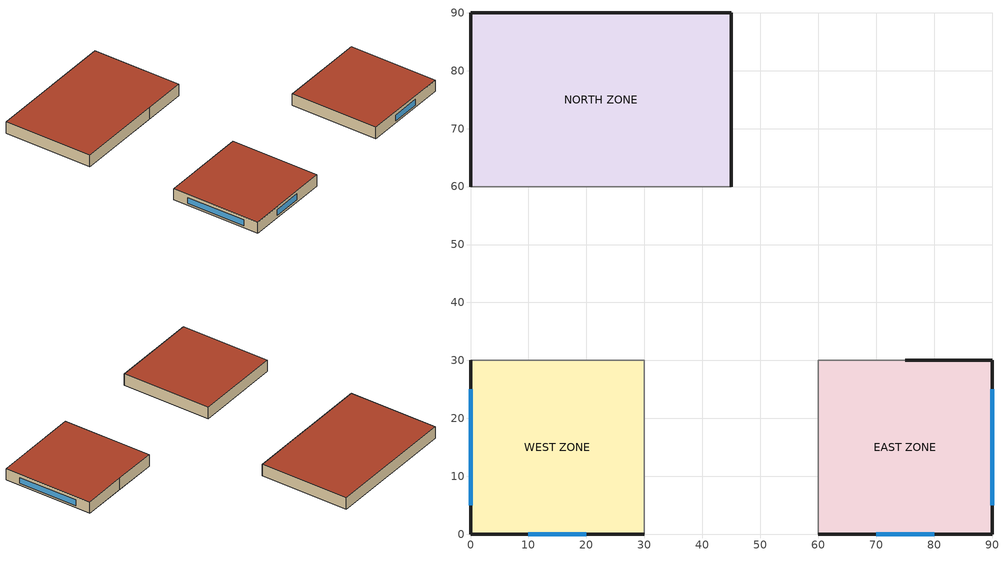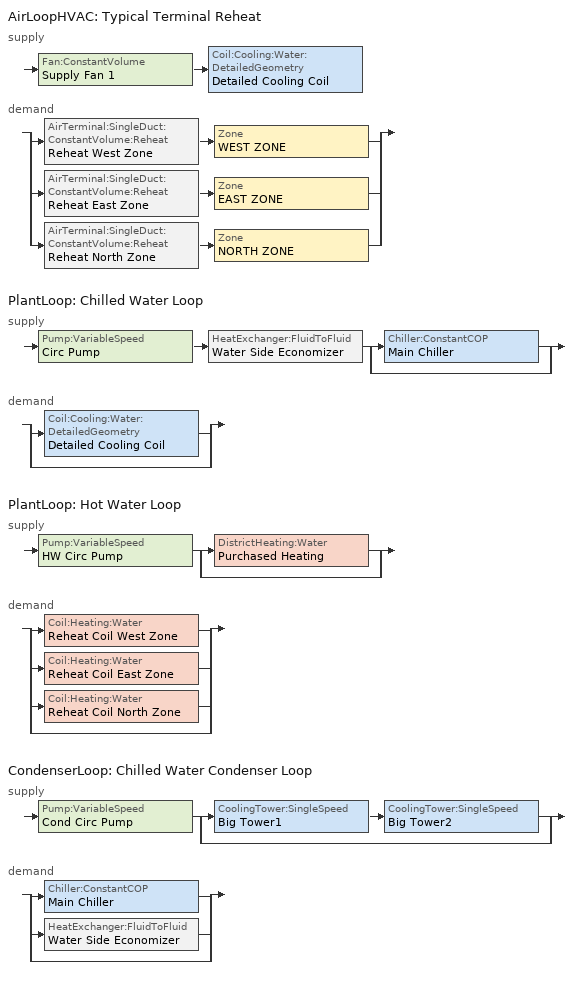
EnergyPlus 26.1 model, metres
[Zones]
EAST ZONE
 floor adiabatic (FLOOR SLAB 8 IN): 60,0 60,30 90,30 90,0 z0
 wall outside (EXTWALL80): 60,0 90,0 90,30 75,30 z0:4
 wall to WEST ZONE (PARTITION06): 60,30 60,0 z0:4
 wall to NORTH ZONE (PARTITION06): 75,30 60,30 z0:4
 window (WIN-CON-LIGHT): 70,0 80,0 / 90,5 90,25 z0.75:2.8
 roof outside (ROOF34): 60,30 60,0 90,0 90,30 z4
NORTH ZONE
 floor adiabatic (FLOOR SLAB 8 IN): 0,60 0,90 45,90 45,60 z0
 wall outside (EXTWALL80): 45,60 45,90 0,90 0,60 z0:4
 wall to WEST ZONE (PARTITION06): 0,60 30,60 z0:4
 roof outside (ROOF34): 0,90 0,60 45,60 45,90 z4
WEST ZONE
 floor adiabatic (FLOOR SLAB 8 IN): 0,0 0,30 30,30 30,0 z0
 wall outside (EXTWALL80): 0,30 0,0 30,0 z0:4
 window (WIN-CON-LIGHT): 10,0 20,0 / 0,25 0,5 z0.75:2.8
 roof outside (ROOF34): 0,30 0,0 30,0 30,30 z4
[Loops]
AirLoopHVAC 'Typical Terminal Reheat'
 supply: Fan:ConstantVolume 'Supply Fan 1' > Coil:Cooling:Water:DetailedGeometry 'Detailed Cooling Coil'
 demand: split
  | AirTerminal:SingleDuct:ConstantVolume:Reheat 'Reheat West Zone' > Zone 'WEST ZONE'
  | AirTerminal:SingleDuct:ConstantVolume:Reheat 'Reheat East Zone' > Zone 'EAST ZONE'
  | AirTerminal:SingleDuct:ConstantVolume:Reheat 'Reheat North Zone' > Zone 'NORTH ZONE'
PlantLoop 'Chilled Water Loop'
 supply: Pump:VariableSpeed 'Circ Pump' > HeatExchanger:FluidToFluid 'Water Side Economizer' > split
  | Chiller:ConstantCOP 'Main Chiller'
  | bypass
 demand: split
  | Coil:Cooling:Water:DetailedGeometry 'Detailed Cooling Coil'
  | bypass
PlantLoop 'Hot Water Loop'
 supply: Pump:VariableSpeed 'HW Circ Pump' > split
  | DistrictHeating:Water 'Purchased Heating'
  | bypass
 demand: split
  | Coil:Heating:Water 'Reheat Coil West Zone'
  | Coil:Heating:Water 'Reheat Coil East Zone'
  | Coil:Heating:Water 'Reheat Coil North Zone'
  | bypass
CondenserLoop 'Chilled Water Condenser Loop'
 supply: Pump:VariableSpeed 'Cond Circ Pump' > split
  | CoolingTower:SingleSpeed 'Big Tower1' > CoolingTower:SingleSpeed 'Big Tower2'
  | bypass
 demand: split
  | Chiller:ConstantCOP 'Main Chiller'
  | HeatExchanger:FluidToFluid 'Water Side Economizer'
  | bypass
[Building]
NONE: Loads convergence tolerance value=0.04; Maximum number of warmup days=25; Minimum number of warmup days=6; North axis=0; Solar distribution=FullInteriorAndExterior; Temperature convergence tolerance value=0.4; Terrain=Suburbs
[Site:GroundTemperature:BuildingSurface]
20.03, 20.03, 20.13, 20.3, 20.43, 20.52, 20.62, 20.77, 20.78, 20.55, 20.44, 20.2
[Site:Location]
CHICAGO_IL_USA TMY2-94846: Elevation=190; Latitude=42; Longitude=-87.88; Time zone=-6
[SizingPeriod:DesignDay] Barometric pressure=99063; Daylight saving time indicator=No; Humidity condition type=WetBulb; Rain indicator=No; Snow indicator=No; Solar model indicator=ASHRAEClearSky
Name | Daily dry bulb temperature range | Day of month | Day type | Maximum dry bulb temperature | Month | Sky clearness | Wetbulb or dewpoint at maximum dry bulb | Wind direction | Wind speed
CHICAGO Ann Clg 2% Condns DB=>MWB | 10.7 | 22 | SummerDesignDay | 29.9 | 7 | 1 | 22.1 | 230 | 5.3
CHICAGO Ann Htg 99.6% Condns DB | 0 | 21 | WinterDesignDay | -20.6 | 1 | 0 | -20.6 | 270 | 4.9
CHICAGO_IL_USA Annual Cooling 1% Design Conditions DB/MCWB | 10.7 | 21 | SummerDesignDay | 31.5 | 7 | 1 | 23 | 230 | 5.3
[Construction]
EXTWALL80: A1 - 1 IN STUCCO, C4 - 4 IN COMMON BRICK, E1 - 3 / 4 IN PLASTER OR GYP BOARD
FLOOR SLAB 8 IN: C10 - 8 IN HW CONCRETE
PARTITION06: E1 - 3 / 4 IN PLASTER OR GYP BOARD, C6 - 8 IN CLAY TILE, E1 - 3 / 4 IN PLASTER OR GYP BOARD
ROOF34: E2 - 1 / 2 IN SLAG OR STONE, E3 - 3 / 8 IN FELT AND MEMBRANE, B5 - 1 IN DENSE INSULATION, C12 - 2 IN HW CONCRETE
WIN-CON-LIGHT: WIN-LAY-GLASS-LIGHT
[Material] Thermal absorptance=0.9
Name | Conductivity | Density | Roughness | Solar absorptance | Specific heat | Thickness | Visible absorptance
A1 - 1 IN STUCCO | 0.691831 | 1858.142 | Smooth | 0.92 | 836.8 | 0.0253898 | 0.92
B5 - 1 IN DENSE INSULATION | 0.0432394 | 91.30524 | VeryRough | 0.5 | 836.8 | 0.0253898 | 0.5
C4 - 4 IN COMMON BRICK | 0.726422 | 1922.216 | Rough | 0.76 | 836.8 | 0.101498 | 0.76
C6 - 8 IN CLAY TILE | 0.570761 | 1121.292 | Smooth | 0.82 | 836.8 | 0.203302 | 0.82
C10 - 8 IN HW CONCRETE | 1.729577 | 2242.585 | MediumRough | 0.65 | 836.8 | 0.203302 | 0.65
C12 - 2 IN HW CONCRETE | 1.729577 | 2242.585 | MediumRough | 0.65 | 836.8 | 0.0509016 | 0.65
E1 - 3 / 4 IN PLASTER OR GYP BOARD | 0.726422 | 1601.846 | Smooth | 0.92 | 836.8 | 0.01905 | 0.92
E2 - 1 / 2 IN SLAG OR STONE | 1.435549 | 881.0155 | Rough | 0.55 | 1673.6 | 0.0127102 | 0.55
E3 - 3 / 8 IN FELT AND MEMBRANE | 0.190253 | 1121.292 | Rough | 0.75 | 1673.6 | 0.00954024 | 0.75
[WindowMaterial:Glazing]
WIN-LAY-GLASS-LIGHT: Back side infrared hemispherical emissivity=0.84; Back side solar reflectance at normal incidence=0.031; Back side visible reflectance at normal incidence=0.05; Conductivity=0.9; Front side infrared hemispherical emissivity=0.84; Front side solar reflectance at normal incidence=0.031; Front side visible reflectance at normal incidence=0.05; Infrared transmittance at normal incidence=0; Optical data type=SpectralAverage; Solar transmittance at normal incidence=0.9; Thickness=0.003; Visible transmittance at normal incidence=0.9
[AirLoopHVAC]
Typical Terminal Reheat: Design supply air flow rate=25
[AirTerminal:SingleDuct:ConstantVolume:Reheat] Availability schedule=FanAndCoilAvailSched; Maximum air flow rate=Autosize; Maximum hot water or steam flow rate=Autosize; Minimum hot water or steam flow rate=0
Name | Reheat coil
Reheat East Zone | Reheat Coil East Zone
Reheat North Zone | Reheat Coil North Zone
Reheat West Zone | Reheat Coil West Zone
[AvailabilityManager:Scheduled]
Reheat System 1 Avail: Schedule=FanAndCoilAvailSched
[Chiller:ConstantCOP]
Main Chiller: Chiller flow mode=LeavingSetpointModulated; Condenser type=WaterCooled; Design chilled water flow rate=Autosize; Design condenser water flow rate=Autosize; Nominal capacity=Autosize; Nominal cop=2.75; Thermosiphon capacity fraction curve=ThermoCapFracCurve; Thermosiphon minimum temperature difference=2.5
[Coil:Cooling:Water:DetailedGeometry]
Detailed Cooling Coil: Availability schedule=CoolingCoilAvailSched; Coil depth=Autosize; Fin diameter=Autosize; Fin surface area=Autosize; Maximum water flow rate=Autosize; Minimum airflow area=Autosize; Number of tubes per row=Autosize; Total tube inside area=Autosize; Tube outside surface area=Autosize
[Coil:Heating:Water] Availability schedule=FanAndCoilAvailSched; Maximum water flow rate=Autosize; Performance input method=UFactorTimesAreaAndDesignWaterFlowRate; Rated capacity=Autosize; Rated inlet air temperature=16.6; Rated inlet water temperature=82.2; Rated outlet air temperature=32.2; Rated outlet water temperature=71.1; U factor times area value=Autosize
Reheat Coil East Zone; Reheat Coil North Zone; Reheat Coil West Zone
[CondenserEquipmentList]
All Towers: Big Tower1, CoolingTower:SingleSpeed, Big Tower2, CoolingTower:SingleSpeed
[CondenserEquipmentOperationSchemes]
Tower Loop Operation: Control scheme 1=Year Round Tower Operation; Control scheme 1 schedule=ON
[CondenserLoop]
Chilled Water Condenser Loop: Condenser equipment operation scheme=Tower Loop Operation; Condenser loop volume=Autocalculate; Fluid type=Water; Load distribution scheme=SequentialLoad; Maximum loop flow rate=Autosize; Maximum loop temperature=80; Minimum loop flow rate=0; Minimum loop temperature=3
[Controller:WaterCoil]
Main Cooling Coil Controller: Action=Reverse; Actuator variable=Flow; Control variable=Temperature; Controller convergence tolerance=Autosize; Maximum actuated flow=Autosize; Minimum actuated flow=0
[CoolingTower:SingleSpeed] Capacity control=FluidBypass; Design air flow rate=Autosize; Design fan power=Autosize; Design u factor times area value=Autosize; Design water flow rate=Autosize; Free convection capacity=Autocalculate; Free convection regime air flow rate=Autocalculate; Free convection regime u factor times area value=Autocalculate
Big Tower1; Big Tower2
[DesignSpecification:OutdoorAir]
SZ DSOA SPEC: Outdoor air flow per person=0.00236; Outdoor air flow per zone=0; Outdoor air flow per zone floor area=0.000305; Outdoor air method=Sum
[DistrictHeating:Water]
Purchased Heating: Nominal capacity=Autosize
[ElectricEquipment] Design level calculation method=EquipmentLevel; Fraction latent=0; Fraction lost=0; Fraction radiant=0.3
Name | Design level | Schedule | Zone or zonelist or space or spacelist
EAST ZONE ElecEq 1 | 27000 | Intermittent | EAST ZONE
NORTH ZONE ElecEq 1 | 81000 | BLDG Sch 24x7 | NORTH ZONE
WEST ZONE ElecEq 1 | 27000 | Intermittent | WEST ZONE
[Fan:ConstantVolume]
Supply Fan 1: Availability schedule=FanAndCoilAvailSched; Fan total efficiency=0.7; Maximum flow rate=18.5; Motor efficiency=0.9; Motor in airstream fraction=1; Pressure rise=600
[HeatExchanger:FluidToFluid]
Water Side Economizer: Control type=CoolingSetpointModulated; Heat exchange model type=ParallelFlow; Heat exchanger u factor times area value=Autosize; Heat transfer metering end use type=FreeCooling; Loop demand side design flow rate=Autosize; Loop supply side design flow rate=Autosize; Minimum temperature difference to activate heat exchanger=1
[Lights] Design level calculation method=LightingLevel; End use subcategory=GeneralLights; Fraction radiant=0.2; Fraction replaceable=0; Fraction visible=0.2; Lighting level=9000; Return air fraction=0
Name | Schedule | Zone or zonelist or space or spacelist
EAST ZONE Lights 1 | Office Lighting | EAST ZONE
NORTH ZONE Lights 1 | BLDG Sch 24x7 | NORTH ZONE
[People] Activity level schedule=Activity Sch; Air velocity schedule=Air Velo Sch; Carbon dioxide generation rate=3.82e-08; Clothing insulation calculation method=ClothingInsulationSchedule; Clothing insulation schedule=Clothing Sch; Fraction radiant=0.3; Mean radiant temperature calculation type=EnclosureAveraged; Number of people calculation method=People; Thermal comfort model 1 type=Fanger; Work efficiency schedule=Work Eff Sch
Name | Number of people | Number of people schedule | Zone or zonelist or space or spacelist
EAST ZONE | 45 | Office Occupancy | EAST ZONE
NORTH ZONE | 10 | BLDG Sch 24x7 | NORTH ZONE
WEST ZONE | 45 | Office Occupancy | WEST ZONE
[PlantEquipmentList]
All Chillers; Chiller Plant; Electric Only: Main Chiller, Chiller:ConstantCOP
heating plant: Purchased Heating, DistrictHeating:Water
[PlantEquipmentOperation:CoolingLoad] Load range 1 lower limit=0
Name | Load range 1 upper limit | Range 1 equipment list
Off Peak Operation | 900000 | Electric Only
Peak Operation | 500000 | Electric Only
Year Round Tower Operation | 90000000 | All Towers
[PlantEquipmentOperation:HeatingLoad]
Purchased Only: Load range 1 lower limit=0; Load range 1 upper limit=1000000; Range 1 equipment list=heating plant
[PlantEquipmentOperationSchemes]
Name | Control scheme 1 | Control scheme 1 schedule | Control scheme 2 | Control scheme 2 schedule
CW Loop Operation | Peak Operation | On Peak | Peak Operation | Off Peak
Hot Loop Operation | Purchased Only | ON
[PlantLoop] Fluid type=Water; Load distribution scheme=Optimal; Maximum loop flow rate=Autosize; Minimum loop flow rate=0; Plant loop volume=Autocalculate
Name | Maximum loop temperature | Minimum loop temperature | Plant equipment operation scheme
Chilled Water Loop | 98 | 1 | CW Loop Operation
Hot Water Loop | 100 | 10 | Hot Loop Operation
[Pump:VariableSpeed] Design minimum flow rate=0; Fraction of motor inefficiencies to fluid stream=0; Motor efficiency=0.87; Pump control type=Intermittent; Coefficient 1 of the part load performance curve=1; Coefficient 2 of the part load performance curve=0; Coefficient 3 of the part load performance curve=0; Coefficient 4 of the part load performance curve=0
Name | Design maximum flow rate | Design power consumption | Design pump head
Circ Pump; Cond Circ Pump | Autosize | Autosize | 30000
HW Circ Pump | 0.009 | 6000 | 300000
[SetpointManager:FollowOutdoorAirTemperature]
MyCondenserControl: Control variable=Temperature; Maximum setpoint temperature=80; Minimum setpoint temperature=5; Offset temperature difference=0; Reference temperature type=OutdoorAirWetBulb; Setpoint node or nodelist=Condenser Supply Outlet Node
[SetpointManager:Scheduled] Control variable=Temperature
Name | Schedule | Setpoint node or nodelist
Chilled Water Loop Setpoint Manager | CW Loop Temp Schedule | Chilled Water Loop Setpoint Node List
Hot Water Loop Setpoint Manager | HW Loop Temp Schedule | Hot Water Loop Setpoint Node List
Main Chiller Setpoint Manager | CW Loop Temp Schedule | Main Chiller Outlet Node
Supply Air Temp Manager | Seasonal Reset Supply Air Temp Sch | Supply Air Temp Nodes
WaterEconomizerSP | CW Loop Temp Schedule | WaterSide Economizer Outlet Node
[Sizing:Plant]
Name | Design loop exit temperature | Loop design temperature difference | Loop type
Hot Water Loop | 82 | 6 | Heating
Chilled Water Loop | 7 | 4 | Cooling
Chilled Water Condenser Loop | 29 | 6 | Condenser
[Sizing:System]
Typical Terminal Reheat: 100 outdoor air in cooling=No; 100 outdoor air in heating=No; Central cooling capacity control method=VAV; Central cooling design supply air humidity ratio=0.008; Central cooling design supply air temperature=12.8; Central heating design supply air humidity ratio=0.008; Central heating design supply air temperature=16.7; Central heating maximum system air flow ratio=0.3; Cooling design capacity=Autosize; Cooling design capacity method=CoolingDesignCapacity; Cooling supply air flow rate=0; Cooling supply air flow rate method=DesignDay; Design outdoor air flow rate=Autosize; Heating design capacity=Autosize; Heating design capacity method=HeatingDesignCapacity; Heating supply air flow rate=0; Heating supply air flow rate method=DesignDay; Precool design humidity ratio=0.008; Precool design temperature=11; Preheat design humidity ratio=0.008; Preheat design temperature=4.5; Type of load to size on=Sensible; Type of zone sum to use=NonCoincident; Zone maximum outdoor air fraction=1
[Sizing:Zone] Account for dedicated outdoor air system=No; Cooling design air flow method=DesignDayWithLimit; Dedicated outdoor air high setpoint temperature for design=Autosize; Dedicated outdoor air low setpoint temperature for design=Autosize; Dedicated outdoor air system control strategy=NeutralSupplyAir; Design specification outdoor air object=SZ DSOA SPEC; Heating design air flow method=DesignDay; Zone cooling design supply air humidity ratio=0.009; Zone cooling design supply air temperature=14; Zone cooling design supply air temperature input method=SupplyAirTemperature; Zone cooling sizing factor=0; Zone heating design supply air humidity ratio=0.004; Zone heating design supply air temperature=35; Zone heating design supply air temperature input method=SupplyAirTemperature; Zone heating sizing factor=0
WEST ZONE; EAST ZONE; NORTH ZONE
[ThermostatSetpoint:SingleCooling]
Cooling Setpoint with SB: Setpoint temperature schedule=Cooling Setpoints
[ThermostatSetpoint:SingleHeating]
Heating Setpoint with SB: Setpoint temperature schedule=Heating Setpoints
[Zone] Ceiling height=Autocalculate; Multiplier=1; Type=1; Volume=Autocalculate
EAST ZONE; NORTH ZONE; WEST ZONE
[ZoneControl:Thermostat] Control 1=Heating Setpoint with SB; Control 2=Cooling Setpoint with SB; Control type schedule=Zone Control Type Sched
Name | Zone or zonelist
East Zone Thermostat | EAST ZONE
North Zone Thermostat | NORTH ZONE
West Zone Thermostat | WEST ZONE
[Zone equipment]
EAST ZONE: Reheat East Zone
NORTH ZONE: Reheat North Zone
WEST ZONE: Reheat West Zone
[Curve:Linear]
ThermoCapFracCurve: Input unit type for x=Dimensionless; Maximum curve output=1; Maximum value of x=10; Minimum curve output=0; Minimum value of x=0; Output unit type=Dimensionless; Coefficient1 constant=0; Coefficient2 x=0.06
[Schedule:Compact]
Activity Sch: Through: 12/31, For: Alldays, Until: 24:00, 131.8
Air Velo Sch: Through: 12/31, For: Alldays, Until: 24:00, 0.137
BLDG SCH 24X7; Clothing Sch; ON: Through: 12/31, For: Alldays, Until: 24:00, 1
COOLING SETPOINTS: Through: 12/31, For: Alldays, Until: 24:00, 24
COOLINGCOILAVAILSCHED: Through: 3/31, For: Alldays, Until: 24:00, 0, Through: 9/30, For: Weekdays SummerDesignDay WinterDesignDay, Until: 24:00, 1, For: AllOtherDays, Until: 24:00, 0, Through: 12/31, For: Alldays, Until: 24:00, 0
CW LOOP TEMP SCHEDULE: Through: 12/31, For: Alldays, Until: 24:00, 10
FANANDCOILAVAILSCHED: Through: 3/31, For: Alldays, Until: 24:00, 1, Through: 9/30, For: Weekdays SummerDesignDay WinterDesignDay, Until: 24:00, 1, For: AllOtherDays, Until: 24:00, 0, Through: 12/31, For: Alldays, Until: 24:00, 1
HEATING SETPOINTS: Through: 12/31, For: Alldays, Until: 7:00, 15, Until: 17:00, 20, Until: 24:00, 15
HW LOOP TEMP SCHEDULE: Through: 12/31, For: Alldays, Until: 24:00, 60
Intermittent: Through: 12/31, For: Weekdays SummerDesignDay, Until: 8:00, 0, Until: 18:00, 1, Until: 24:00, 0, For: Weekends Holidays WinterDesignDay CustomDay1 CustomDay2, Until: 24:00, 0
Off Peak: Through: 12/31, For: Alldays, Until: 9:00, 1, Until: 18:00, 0, Until: 24:00, 1
Office Lighting: Through: 12/31, For: Weekdays SummerDesignDay, Until: 6:00, 0.05, Until: 7:00, 0.2, Until: 17:00, 1, Until: 18:00, 0.5, Until: 24:00, 0.05, For: Weekends Holidays WinterDesignDay CustomDay1 CustomDay2, Until: 24:00, 0.05
Office Occupancy: Through: 12/31, For: Weekdays SummerDesignDay, Until: 4:00, 0, Until: 20:00, 1, Until: 21:00, 0.5, Until: 24:00, 0, For: Weekends Holidays WinterDesignDay CustomDay1 CustomDay2, Until: 24:00, 0
On Peak: Through: 12/31, For: Alldays, Until: 9:00, 0, Until: 18:00, 1, Until: 24:00, 0
SEASONAL RESET SUPPLY AIR TEMP SCH: Through: 3/31, For: Alldays, Until: 24:00, 16, Through: 9/30, For: Alldays, Until: 24:00, 13, Through: 12/31, For: Alldays, Until: 24:00, 16
Work Eff Sch: Through: 12/31, For: Alldays, Until: 24:00, 0
ZONE CONTROL TYPE SCHED: Through: 3/31, For: Alldays, Until: 24:00, 1, Through: 9/30, For: Alldays, Until: 24:00, 2, Through: 12/31, For: Alldays, Until: 24:00, 1
